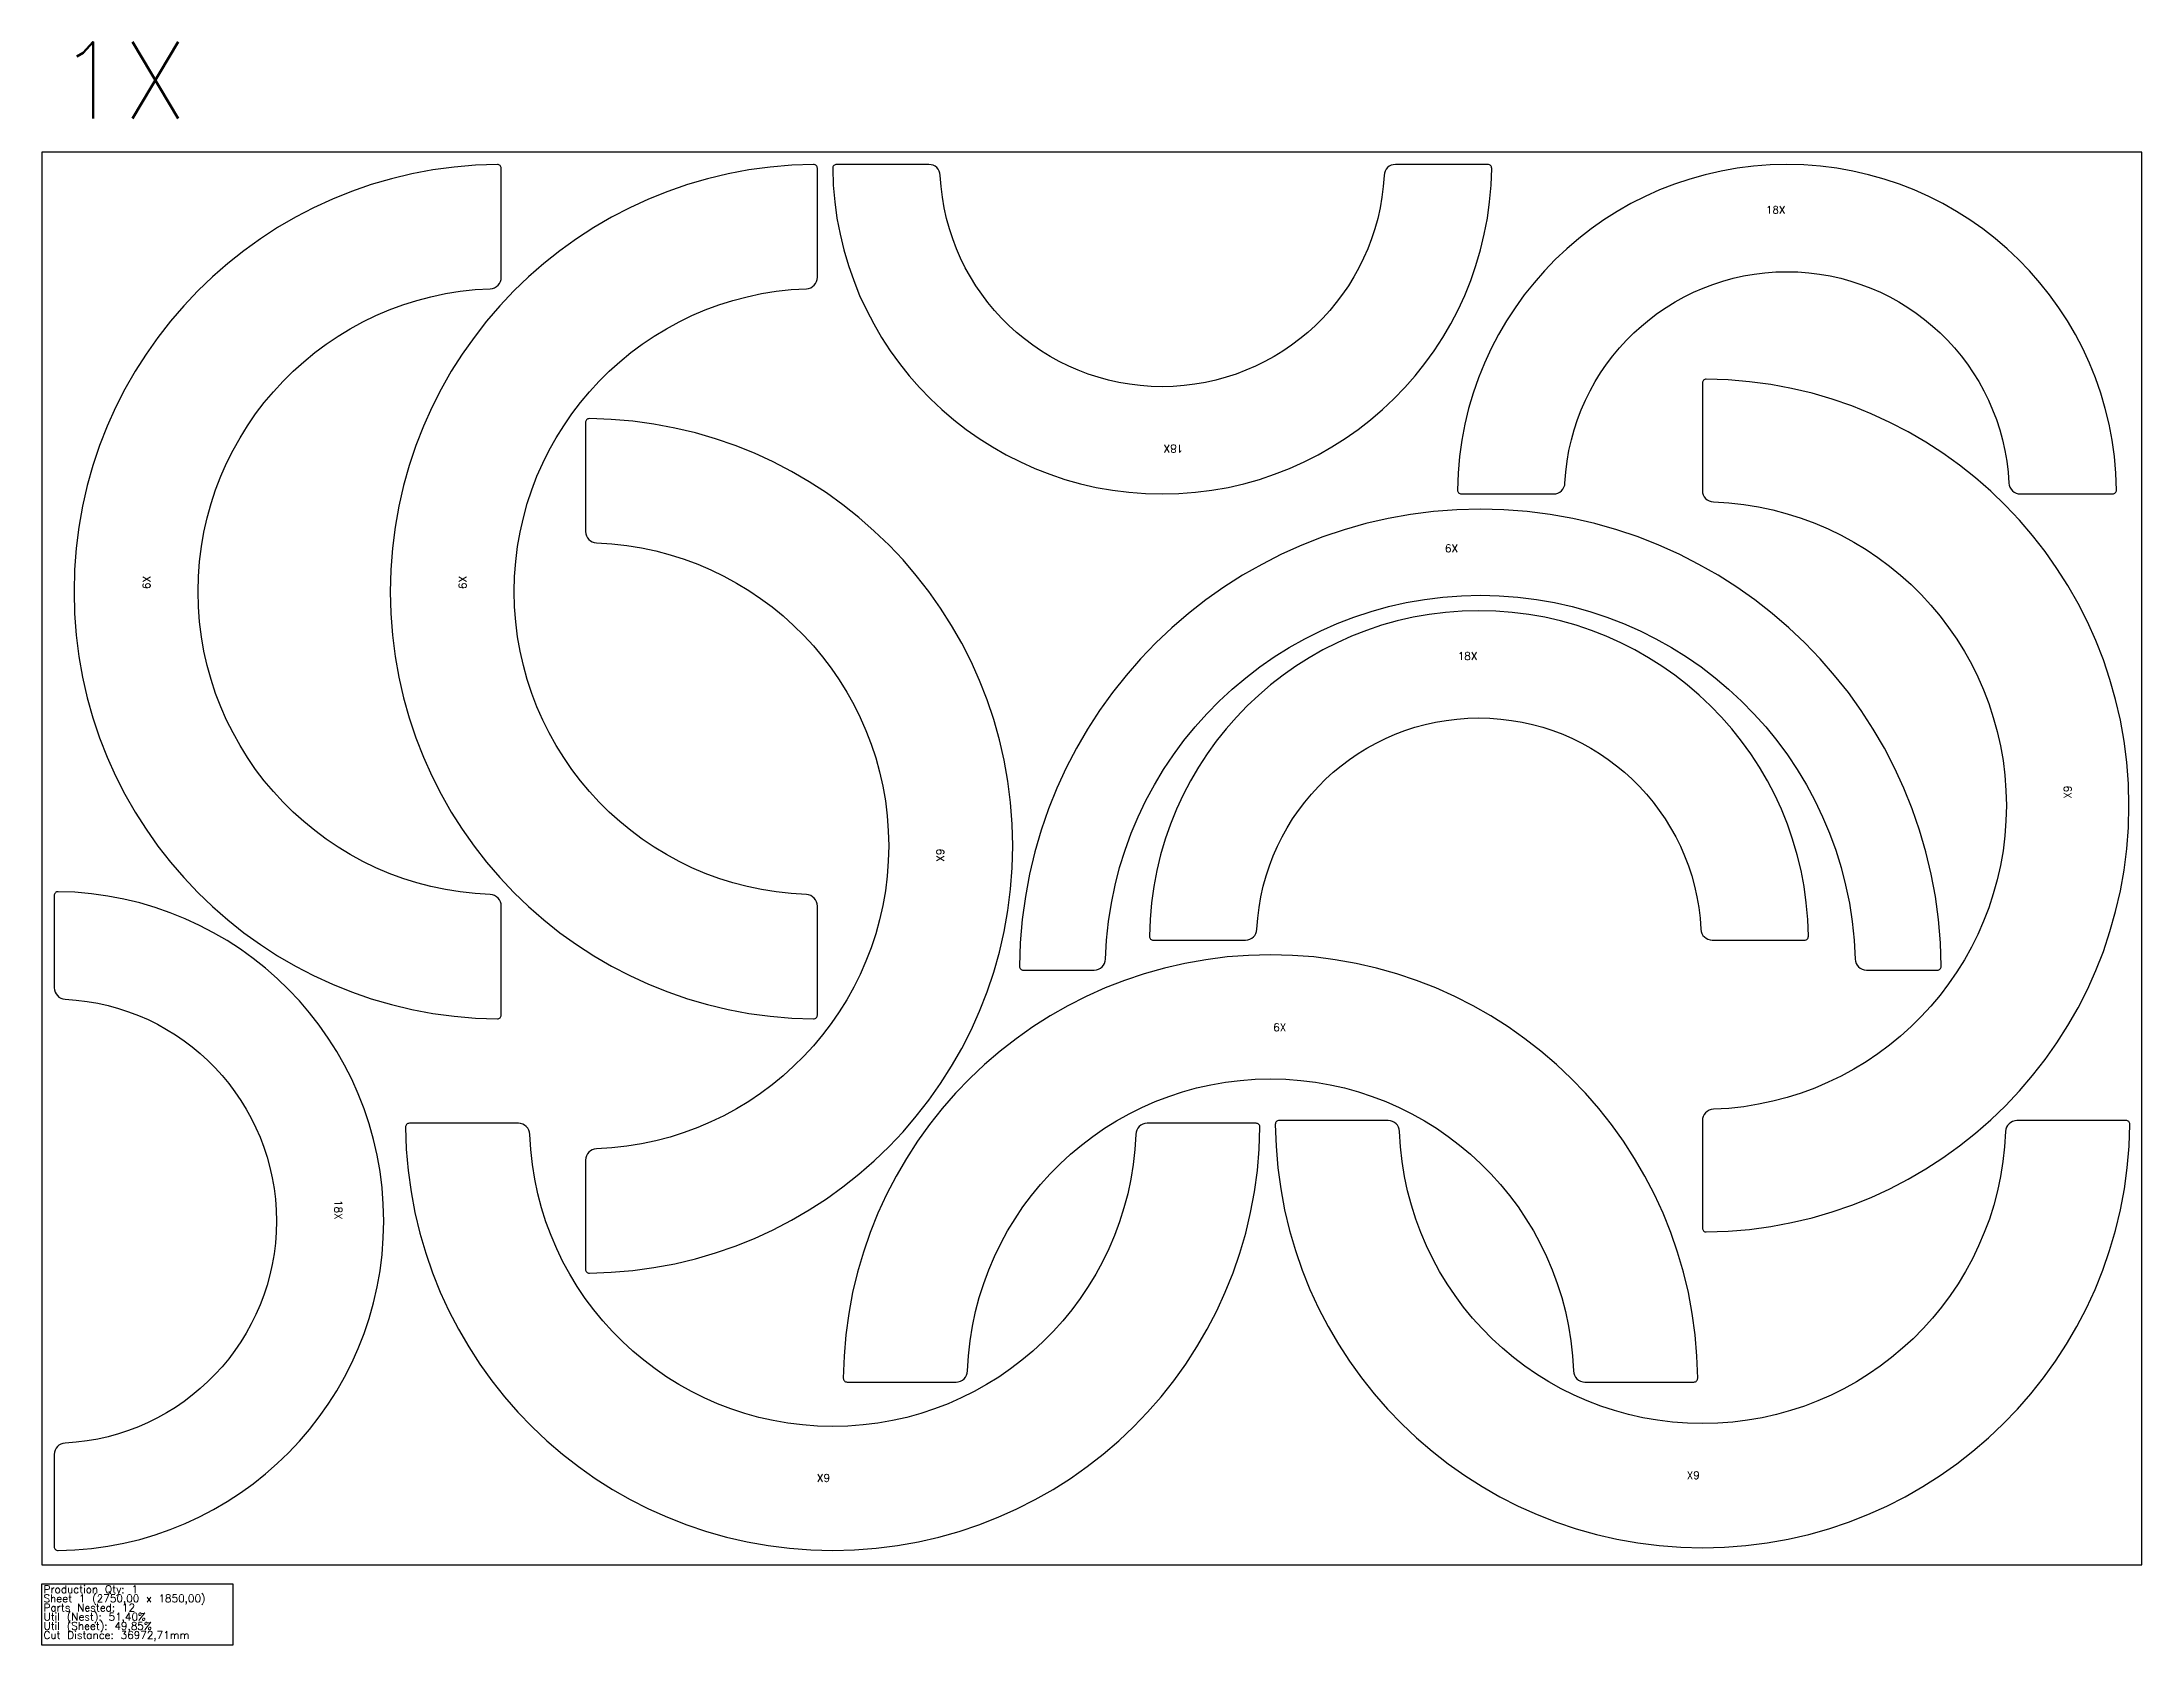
# Model space of a CAD drawing. Header units: millimetres. Extents: x 0 to 8488, y -105 to 2061.
# Drawn here: x 0 to 2750, y -105 to 1994 of the extents above; entities that cross this region are included whole.
import ezdxf

# ---------------------------------------------------------------- set-up
doc = ezdxf.new("R2010")
doc.units = ezdxf.units.MM
for name, color, linetype in [('--NestedParts--', 7, 'Continuous'), ('sheet', 24, 'Continuous'), ('Stats', 7, 'Continuous'), ('Texto', 7, 'Continuous')]:
    doc.layers.add(name, color=color, linetype=linetype)
doc.styles.get("Standard").update_dxf_attribs({"font": 'txt.shx'})

msp = doc.modelspace()

# ---------------------------------------------------------------- linework, layer by layer
at = {"layer": '--NestedParts--', "color": 7}
for points in [[(601.4, 862.8, 0.403587), (587, 877.8, -0.964232), (587, 1671.3, 0.403587), (601.4, 1686.2), (601.4, 1829, 0.416857), (596.4, 1834, 0.991023), (596.4, 715, 0.416857), (601.4, 720)], [(1015.4, 862.8, 0.403587), (1001, 877.8, -0.964232), (1001, 1671.3, 0.403587), (1015.4, 1686.2), (1015.4, 1829, 0.416857), (1010.4, 1834, 0.991023), (1010.4, 715, 0.416857), (1015.4, 720)], [(1772.5, 1834, 0.399922), (1757.5, 1819.7, -0.952125), (1176.2, 1819.7, 0.399922), (1161.3, 1834), (1040.4, 1834, 0.417652), (1035.4, 1828.9, 0.988345), (1898.4, 1828.9, 0.417652), (1893.4, 1834)], [(1979.4, 1402.5, 0.399922), (1994.4, 1416.8, -0.952125), (2575.7, 1416.8, 0.399922), (2590.7, 1402.5), (2711.5, 1402.5, 0.417652), (2716.5, 1407.6, 0.988345), (1853.6, 1407.6, 0.417652), (1858.6, 1402.5)], [(2174.3, 1407.1, 0.403613), (2188.8, 1392.1, -0.964317), (2188.8, 596.6, 0.403613), (2174.3, 581.6), (2174.3, 440.9, 0.416862), (2179.4, 435.9, 0.991007), (2179.4, 1552.9, 0.416862), (2174.3, 1547.9)], [(711.7, 1353.3, 0.403587), (726.2, 1338.3, -0.964232), (726.2, 544.8, 0.403587), (711.7, 529.9), (711.7, 387.1, 0.416857), (716.8, 382.1, 0.991023), (716.8, 1501.1, 0.416857), (711.7, 1496.1)], [(1377.8, 778.9, 0.405556), (1392.8, 793.4, -0.970782), (2374.4, 793.4, 0.405556), (2389.3, 778.9), (2482.1, 778.9, 0.416663), (2487.1, 783.9, 0.99168), (1280.1, 783.9, 0.416663), (1285.1, 778.9)], [(1576, 818.1, 0.399922), (1591, 832.4, -0.952125), (2172.3, 832.4, 0.399922), (2187.3, 818.1), (2308.1, 818.1, 0.417652), (2313.1, 823.2, 0.988345), (1450.2, 823.2, 0.417652), (1455.2, 818.1)], [(16, 755.8, 0.399922), (30.3, 740.8, -0.952125), (30.3, 159.5, 0.399922), (16, 144.5), (16, 23.7, 0.417652), (21.1, 18.7, 0.988345), (21.1, 881.6, 0.417652), (16, 876.6)], [(1197, 239.4, 0.403587), (1212, 253.9, -0.964232), (2005.5, 253.9, 0.403587), (2020.5, 239.4), (2163.2, 239.4, 0.416857), (2168.2, 244.5, 0.991023), (1049.3, 244.5, 0.416857), (1054.3, 239.4)], [(1447.3, 578.3, 0.403587), (1432.3, 563.8, -0.964232), (638.8, 563.8, 0.403587), (623.8, 578.3), (481.1, 578.3, 0.416857), (476.1, 573.2, 0.991023), (1595, 573.2, 0.416857), (1590, 578.3)], [(2586.2, 581.9, 0.403587), (2571.3, 567.5, -0.964232), (1777.8, 567.5, 0.403587), (1762.8, 581.9), (1620, 581.9, 0.416857), (1615, 576.9, 0.991023), (2734, 576.9, 0.416857), (2729, 581.9)]]:
    msp.add_lwpolyline(points, format="xyb", close=True, dxfattribs=at)
at = {"layer": 'sheet', "color": 7}
msp.add_lwpolyline([(0, 0), (2750, 0), (2750, 1850), (0, 1850)], close=True, dxfattribs=at)
at = {"layer": 'Stats', "color": 151}
msp.add_lwpolyline([(0, -25), (250, -25), (250, -105), (0, -105), (0, -25)], close=True, dxfattribs=at)

# ---------------------------------------------------------------- texts
at = {"insert": (19.8, 1994.4), "char_height": 100, "attachment_point": 1}
msp.add_mtext_dynamic_manual_height_columns('1X', width=265.409, gutter_width=1, heights=[0], dxfattribs=at)
at = {"layer": 'Stats', "color": 60}
for s, p in [('Production Qty: 1', (2, -37)), ('Sheet 1 (2750,00 x 1850,00)', (2, -49)), ('Parts Nested: 12', (2, -61)), ('Util (Nest): 51,40%', (2, -73)), ('Util (Sheet): 49,85%', (2, -85)), ('Cut Distance: 36972,71mm', (2, -97))]:
    msp.add_text(s, height=10, dxfattribs=at).set_placement(p)
at = {"layer": 'Texto', "color": 3, "char_height": 10, "width": 38.745, "attachment_point": 1}
for s, insert in [('18X', (2257.4, 1779.6)), ('6X', (1837.2, 1336.2)), ('18X', (1854, 1195.2)), ('6X', (1612.3, 709))]:
    msp.add_mtext(s, dxfattribs=dict(at, insert=insert))
for s, insert, rotation in [('18X', (1494.5, 1456.9), 180), ('6X', (131.9, 1278), 90), ('6X', (545.9, 1278), 90), ('6X', (2657.7, 1020.6), 270), ('6X', (1181.2, 938), 270), ('18X', (393.1, 477.8), 270), ('6X', (1032, 108.8), 180), ('6X', (2171, 112.4), 180)]:
    msp.add_mtext(s, dxfattribs=dict(at, insert=insert, rotation=rotation))

doc.saveas('drawing.dxf')
